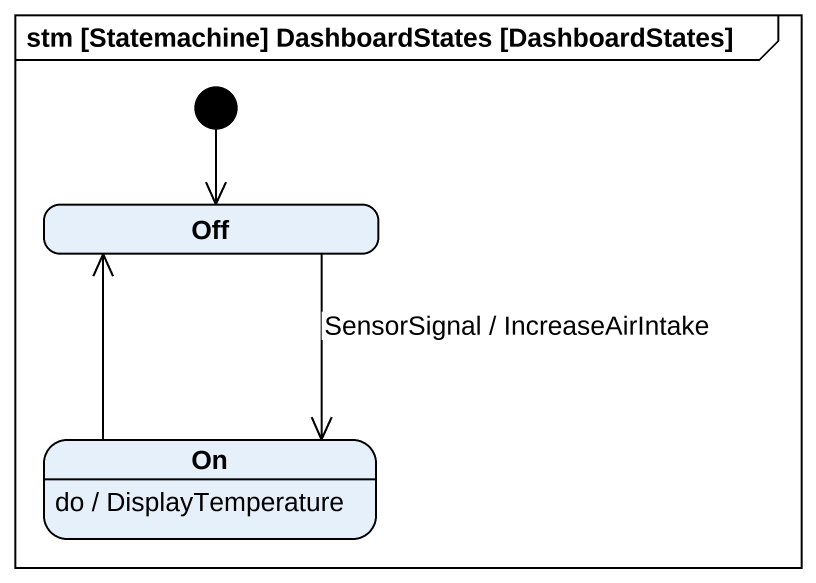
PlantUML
@startuml
mainframe stm [Statemachine] DashboardStates [DashboardStates]
hide empty description
state Off
state "On" as On_
On_ : do / DisplayTemperature
[*] --> Off
Off --> On_ : SensorSignal / IncreaseAirIntake
On_ -up-> Off
@enduml
